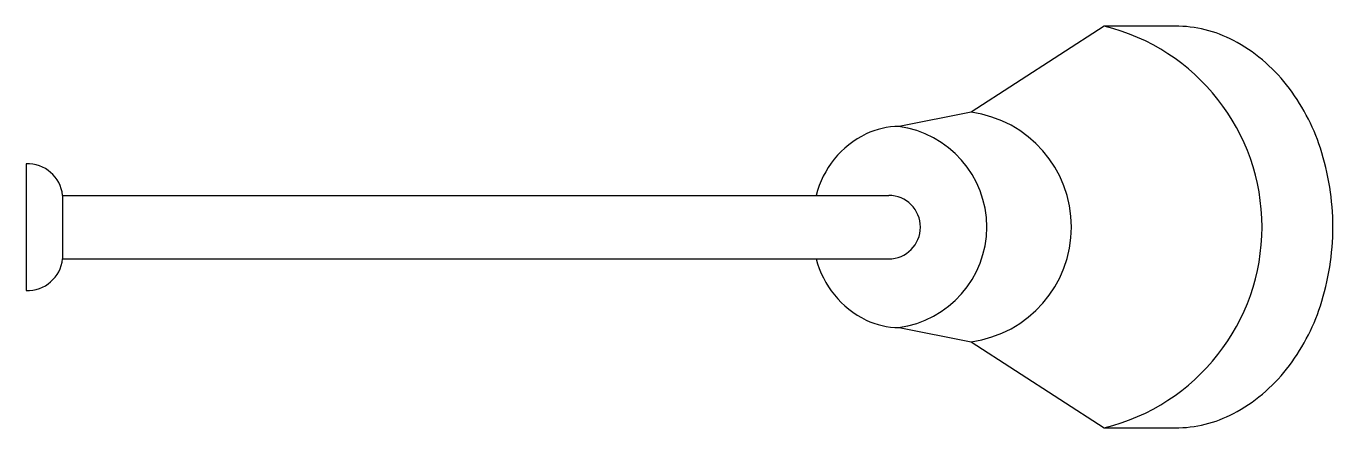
# Model space of a CAD drawing. Header units: millimetres. Extents: x -2998.155 to -2997.692, y 2927.918 to 2928.06.
import ezdxf

# ---------------------------------------------------------------- set-up
doc = ezdxf.new("R2010")
doc.units = ezdxf.units.MM
doc.header["$LTSCALE"] = 10
doc.layers.add('banheiro_acessórios', color=2, linetype='Continuous')

msp = doc.modelspace()

# ---------------------------------------------------------------- linework, layer by layer
at = {"layer": 'banheiro_acessórios'}
for p, q in [((-2997.772774171435, 2928.060097304953), (-2997.819911104325, 2928.029561590673)), ((-2997.747673823262, 2928.060097304953), (-2997.772774171435, 2928.060097304953)), ((-2997.819911104325, 2928.029561590673), (-2997.845456507535, 2928.024472304953)), ((-2998.154666296371, 2928.011302413844), (-2998.154666296371, 2927.966302413844)), ((-2998.141756700415, 2928.000052413844), (-2997.849111906882, 2928.000052413844)), ((-2998.141756700415, 2928.000052413844), (-2998.141756700415, 2927.977552413844)), ((-2998.141756700415, 2927.977552413844), (-2997.849111906882, 2927.977552413844)), ((-2997.845456507535, 2927.953222304953), (-2997.819911104325, 2927.948133019233)), ((-2997.819911104325, 2927.948133019233), (-2997.772774171435, 2927.917597304953)), ((-2997.772774171435, 2927.917597304953), (-2997.747673823262, 2927.917597304953))]:
    msp.add_line(p, q, dxfattribs=at)
for centre, radius, start, end in [((-2997.790250926531, 2927.988847304953), 0.07336211194285285, 283.7818551320335, 76.21814486796652), ((-2997.747673823262, 2928.015860601186), 0.04423670376812723, 62.16173878503636, 89.99999999952038), ((-2997.754549897412, 2928.002840049204), 0.05896134874267615, 38.10907241574709, 62.161738786033), ((-2997.76534831898, 2927.9943702437), 0.07268517887884572, 17.99850480988747, 38.10907241396138), ((-2997.825482844639, 2927.988847304953), 0.04109376293081164, 277.7925087178501, 82.20749128214989), ((-2997.842600340116, 2927.991955835547), 0.03323196682563393, 115.9355571300385, 165.898618549228), ((-2997.845702446435, 2927.998334294227), 0.0261391677496532, 89.46090598494852, 115.9355571321378), ((-2997.850295787999, 2927.988847304953), 0.03592105024910376, 277.3467129979387, 82.65328700206133), ((-2997.782347685968, 2927.988847304986), 0.09055921955326192, 359.9999999786804, 17.99850481055567), ((-2998.154242666366, 2927.998756530139), 0.01255303390814963, 5.925354931823918, 91.93394051827887), ((-2997.849111906882, 2927.988802413844), 0.01125000000001819, 270, 90), ((-2997.78234768597, 2927.988847304919), 0.09055921955583998, 342.0014951897282, 2.155384632847655e-08), ((-2998.154242666366, 2927.978848297548), 0.01255303390814966, 268.0660594817211, 354.0746450681761), ((-2997.842600340115, 2927.985738774358), 0.03323196682638084, 194.2610421303833, 244.0644428686987), ((-2997.765348318977, 2927.983324366204), 0.07268517887684994, 321.8909275851874, 342.0014951892938), ((-2997.845702446435, 2927.979360315679), 0.02613916774961733, 244.0644428678622, 270.5390940150515), ((-2997.754549897411, 2927.974854560702), 0.05896134874140732, 297.8382612130303, 321.8909275833646), ((-2997.747673823262, 2927.961834008721), 0.04423670376805175, 270.0000000004796, 297.8382612149636)]:
    msp.add_arc(centre, radius, start, end, dxfattribs=at)

doc.saveas('drawing.dxf')
